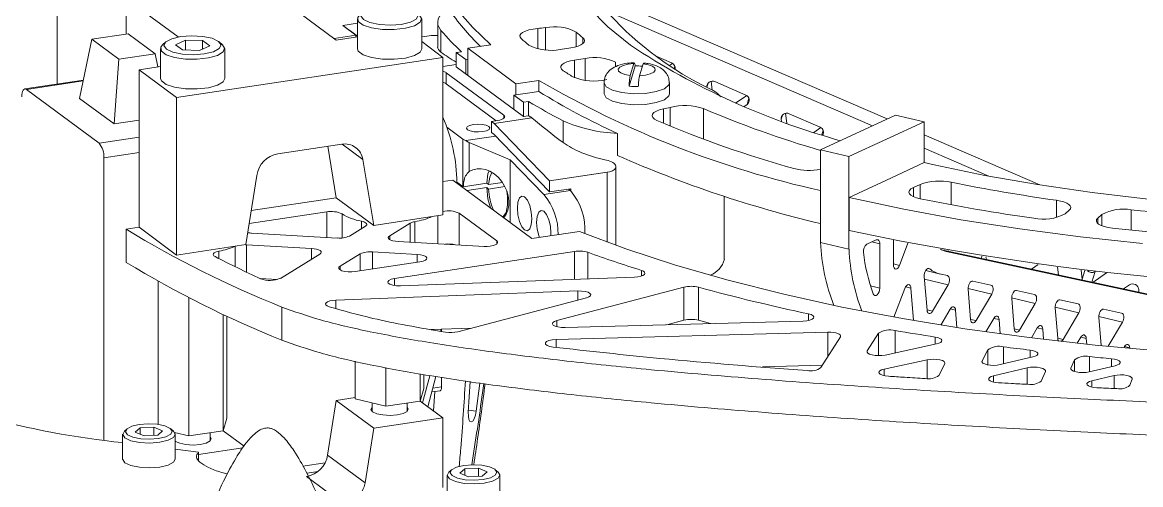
# Model space of a CAD drawing. Header units: millimetres. Extents: x 30 to 313, y 16 to 167.
# Drawn here: x 201.39 to 249.25, y 105.32 to 125.09 of the extents above; entities that cross this region are included whole.
import ezdxf

# ---------------------------------------------------------------- set-up
doc = ezdxf.new("R2010")
doc.units = ezdxf.units.MM

msp = doc.modelspace()

# ---------------------------------------------------------------- linework, layer by layer
at = {"color": 7, "linetype": 'Continuous', "lineweight": 15}
for p, q in [((214.82, 124.332), (211.306, 126.931)), ((205.836, 126.108), (208.061, 124.464)), ((205.836, 126.108), (205.836, 124.586)), ((226.07, 126.279), (238.399, 120.957)), ((202.873, 122.45), (202.873, 125.663)), ((226.315, 125.611), (237.771, 120.666)), ((215.728, 125.055), (215.101, 124.961)), ((215.667, 124.542), (215.101, 124.961)), ((215.713, 124.508), (215.101, 124.961)), ((215.728, 125.235), (215.728, 123.963)), ((218.478, 123.963), (218.478, 125.235)), ((219.163, 125.085), (219.163, 124.035)), ((205.915, 124.598), (204.365, 124.365)), ((207.066, 123.747), (205.915, 124.598)), ((214.728, 124.401), (215.667, 124.542)), ((214.82, 124.332), (215.728, 124.469)), ((215.666, 124.46), (215.667, 124.542)), ((215.713, 124.508), (215.728, 124.51)), ((215.713, 124.467), (215.713, 124.508)), ((218.798, 124.514), (218.478, 124.466)), ((218.701, 124.503), (218.478, 124.469)), ((218.798, 124.514), (218.701, 124.503)), ((204.365, 124.365), (203.836, 121.839)), ((204.365, 124.365), (205.516, 123.514)), ((207.525, 124.254), (207.385, 124.13)), ((208.367, 124.334), (207.936, 124.134)), ((207.936, 124.134), (208.239, 123.909)), ((208.367, 124.334), (209.102, 124.309)), ((208.367, 123.905), (208.367, 124.334)), ((209.406, 124.085), (208.975, 123.885)), ((209.406, 124.085), (209.102, 124.309)), ((209.102, 123.944), (209.102, 124.309)), ((209.957, 124.13), (209.817, 124.254)), ((219.386, 123.593), (218.478, 124.264)), ((221.438, 124.128), (220.459, 123.98)), ((220.459, 123.98), (222.514, 122.461)), ((220.459, 123.98), (220.459, 122.815)), ((224.86, 124.002), (224.404, 123.933)), ((205.516, 123.514), (205.316, 120.745)), ((205.516, 123.514), (207.066, 123.747)), ((207.066, 123.747), (207.178, 123.184)), ((207.296, 123.968), (207.296, 122.695)), ((207.991, 121.88), (219.386, 123.593)), ((208.975, 123.885), (208.239, 123.909)), ((210.046, 122.695), (210.046, 123.968)), ((219.386, 123.593), (219.386, 116.852)), ((220.178, 123.832), (219.956, 123.799)), ((219.956, 123.799), (219.956, 123.186)), ((220.367, 123.495), (219.956, 123.799)), ((220.459, 123.509), (220.367, 123.495)), ((220.367, 123.495), (220.367, 122.882)), ((225.477, 123.546), (225.021, 123.478)), ((228.512, 123.64), (229.175, 123.354)), ((206.388, 123.065), (207.296, 123.202)), ((207.991, 121.88), (206.388, 123.065)), ((206.388, 116.324), (206.388, 123.065)), ((219.956, 123.292), (219.386, 123.206)), ((219.956, 123.186), (222.834, 121.059)), ((227.614, 123.224), (227.353, 122.359)), ((227.406, 122.818), (227.561, 123.331)), ((227.959, 123.318), (227.804, 122.804)), ((229.215, 123.332), (229.09, 123.246)), ((204, 122.62), (201.491, 122.243)), ((221.99, 121.115), (219.524, 122.938)), ((219.524, 122.938), (219.524, 122.467)), ((222.514, 122.461), (223.493, 122.608)), ((223.493, 122.608), (223.493, 122.137)), ((230.918, 122.191), (230.868, 122.569)), ((231.029, 122.554), (232.353, 121.982)), ((201.566, 122.22), (204.669, 119.925)), ((219.524, 122.467), (221.666, 120.884)), ((223.493, 122.137), (222.423, 121.976)), ((222.514, 122.461), (222.514, 121.99)), ((226.283, 122.502), (226.283, 122.031)), ((229.083, 122.031), (229.083, 122.502)), ((230.686, 122.314), (230.686, 122.318)), ((203.836, 121.839), (205.316, 120.745)), ((207.991, 115.139), (207.991, 121.88)), ((222.834, 121.672), (222.423, 121.976)), ((222.423, 121.363), (222.423, 121.976)), ((223.055, 121.705), (222.834, 121.672)), ((222.834, 121.059), (222.834, 121.672)), ((223.055, 121.092), (223.055, 121.705)), ((232.393, 121.961), (231.908, 121.628)), ((232.407, 121.575), (232.265, 121.478)), ((234.102, 120.776), (234.046, 121.198)), ((234.206, 121.182), (235.53, 120.611)), ((235.551, 119.638), (238.763, 121.126)), ((239.98, 120.834), (238.763, 121.126)), ((205.316, 120.745), (206.388, 120.906)), ((221.466, 120.854), (221.74, 120.895)), ((221.585, 120.766), (221.466, 120.854)), ((221.466, 120.854), (221.466, 120.382)), ((223.196, 121.008), (221.585, 120.766)), ((221.585, 120.766), (223.95, 118.31)), ((222.834, 121.059), (223.055, 121.092)), ((233.875, 120.857), (233.863, 120.947)), ((236.769, 119.346), (239.98, 120.834)), ((239.98, 120.834), (239.98, 119.09)), ((220.244, 120.097), (219.559, 120.603)), ((220.363, 120.031), (221.649, 120.224)), ((221.572, 120.304), (221.466, 120.382)), ((221.572, 120.304), (223.936, 117.85)), ((226.867, 120.339), (226.867, 119.396)), ((235.57, 120.589), (235.267, 120.381)), ((239.98, 120.275), (244.933, 118.137)), ((215.059, 119.878), (212.319, 119.466)), ((214.82, 117.591), (214.458, 119.788)), ((220.244, 118.07), (220.244, 120.097)), ((220.515, 119.952), (222.272, 119.212)), ((220.515, 119.952), (220.515, 118.706)), ((239.98, 119.713), (242.755, 118.515)), ((204.875, 119.302), (204.875, 107.229)), ((216.424, 116.406), (215.958, 119.225)), ((223.705, 117.723), (222.272, 119.212)), ((222.272, 116.527), (222.272, 119.212)), ((235.551, 115.675), (235.551, 119.638)), ((236.769, 119.346), (235.551, 119.638)), ((236.769, 115.383), (236.769, 119.346)), ((226.795, 115.558), (226.795, 118.914)), ((239.98, 119.09), (238.375, 118.346)), ((210.954, 115.584), (211.419, 118.543)), ((219.816, 118.342), (219.386, 118.278)), ((219.816, 118.342), (223.198, 115.843)), ((220.244, 118.07), (219.988, 118.259)), ((221.938, 118.239), (221.343, 118.149)), ((226.519, 118.696), (223.95, 118.31)), ((226.425, 118.678), (223.954, 118.307)), ((223.954, 118.307), (223.954, 117.836)), ((226.519, 118.696), (226.425, 118.678)), ((238.375, 118.346), (236.773, 117.603)), ((220.259, 118.06), (221.261, 118.21)), ((220.421, 117.895), (221.261, 118.022)), ((221.261, 118.21), (221.343, 118.149)), ((221.261, 118.022), (221.343, 117.961)), ((222.042, 118.066), (221.343, 117.961)), ((223.705, 117.723), (224.844, 117.895)), ((223.954, 117.836), (224.866, 117.973)), ((224.844, 117.895), (224.782, 117.96)), ((224.866, 117.878), (224.866, 117.973)), ((239.817, 118.158), (239.524, 118.022)), ((214.82, 117.591), (211.184, 117.045)), ((216.424, 116.406), (214.82, 117.591)), ((231.433, 114.96), (231.433, 117.653)), ((236.773, 117.603), (236.773, 116.189)), ((211.095, 116.483), (214.412, 116.982)), ((219.386, 116.852), (216.424, 116.406)), ((220.085, 116.928), (221.689, 115.742)), ((246.194, 117.055), (246.017, 116.899)), ((247.597, 116.878), (247.42, 116.722)), ((206.388, 116.324), (205.829, 116.24)), ((207.991, 115.139), (206.388, 116.324)), ((216.067, 116.368), (215.385, 115.951)), ((217.985, 116.497), (217.112, 115.963)), ((205.829, 116.24), (205.829, 114.826)), ((211.2, 116.075), (214.862, 115.867)), ((225.231, 116.149), (223.198, 115.843)), ((210.954, 115.584), (207.991, 115.139)), ((210.939, 115.582), (210.981, 115.58)), ((210.981, 115.58), (213.766, 115.422)), ((217.467, 115.719), (221.149, 115.509)), ((236.769, 115.383), (235.551, 115.675)), ((237.536, 115.6), (237.939, 115.787)), ((238.085, 113.722), (238.085, 115.619)), ((238.668, 114.715), (238.668, 115.776)), ((239.293, 115.651), (238.932, 114.696)), ((240.729, 115.364), (253.945, 112.522)), ((240.847, 115.359), (240.853, 115.338)), ((214.121, 115.178), (212.429, 114.142)), ((215.848, 115.189), (214.989, 114.664)), ((216.371, 115.274), (218.284, 115.165)), ((225.018, 115.294), (217.317, 114.136)), ((240.935, 115.29), (255.163, 112.23)), ((242.648, 114.952), (242.633, 115.058)), ((218.406, 114.849), (215.633, 114.432)), ((240.051, 114.473), (240.684, 114.322)), ((244.861, 114.73), (244.579, 114.536)), ((245.731, 114.289), (245.687, 114.622)), ((246.754, 114.105), (246.702, 114.497)), ((207.197, 107.897), (207.197, 114.019)), ((211.566, 114.133), (212.299, 114.091)), ((217.579, 113.819), (227.594, 114.196)), ((240.108, 112.783), (239.991, 114.224)), ((240.709, 114.316), (240.981, 114.257)), ((242.069, 114.023), (242.846, 113.856)), ((246.754, 114.105), (246.762, 114.067)), ((247.794, 114.374), (247.207, 113.971)), ((214.803, 113.211), (225.165, 113.601)), ((224.266, 112.335), (229.701, 113.765)), ((229.701, 112.35), (229.701, 113.765)), ((230.329, 112.348), (230.329, 113.762)), ((239.159, 113.713), (238.695, 112.486)), ((239.534, 112.339), (239.421, 113.723)), ((241.013, 113.867), (240.341, 112.733)), ((241.973, 112.382), (241.867, 113.683)), ((242.877, 113.466), (242.206, 112.332)), ((243.934, 113.622), (244.711, 113.455)), ((248.769, 113.859), (248.52, 113.689)), ((249.168, 113.658), (249.168, 113.55)), ((208.51, 107.404), (208.51, 113.317)), ((220.032, 111.859), (225.531, 113.305)), ((243.838, 111.981), (243.732, 113.282)), ((244.742, 113.065), (244.071, 111.931)), ((245.798, 113.221), (246.575, 113.054)), ((209.983, 107.626), (209.983, 112.596)), ((210.145, 108.162), (210.145, 112.52)), ((212.494, 112.914), (212.494, 111.5)), ((241.097, 112.826), (240.695, 112.146)), ((241.39, 112.038), (241.33, 112.776)), ((245.703, 111.58), (245.597, 112.881)), ((246.607, 112.664), (245.936, 111.53)), ((247.663, 112.82), (248.44, 112.653)), ((218.873, 111.95), (220.632, 112.016)), ((234.809, 112.316), (224.616, 112.038)), ((228.965, 112.157), (229.701, 112.35)), ((230.846, 112.208), (230.329, 112.348)), ((242.962, 112.425), (242.625, 111.856)), ((243.244, 111.77), (243.195, 112.375)), ((244.827, 112.024), (244.574, 111.597)), ((247.561, 111.266), (247.462, 112.48)), ((248.472, 112.263), (247.864, 111.236)), ((219.299, 111.875), (219.299, 111.966)), ((219.334, 111.968), (219.334, 111.869)), ((235.869, 111.844), (224.231, 111.526)), ((236.4, 111.643), (235.569, 110.323)), ((238.029, 111.797), (237.55, 111.036)), ((245.096, 111.534), (245.06, 111.974)), ((246.692, 111.623), (246.542, 111.37)), ((246.945, 111.328), (246.925, 111.573)), ((238.312, 110.862), (240.517, 111.34)), ((242.711, 111.087), (242.465, 110.616)), ((248.557, 111.222), (248.528, 111.174)), ((248.791, 111.15), (248.79, 111.172)), ((215.63, 108.986), (215.63, 110.599)), ((238.278, 110.259), (240.109, 110.655)), ((243.245, 110.451), (244.64, 110.778)), ((246.424, 110.659), (246.264, 110.305)), ((216.942, 108.671), (216.942, 110.324)), ((235.632, 110.423), (233.068, 110.353)), ((240.874, 110.487), (240.615, 109.992)), ((242.961, 109.977), (244.402, 110.315)), ((245.184, 110.154), (245.001, 109.749)), ((247.046, 110.143), (248.165, 110.406)), ((218.416, 108.893), (218.416, 110.054)), ((218.577, 109.429), (218.577, 110.025)), ((218.747, 108.65), (219.089, 109.941)), ((219.334, 109.905), (219.334, 109.507)), ((220.548, 109.726), (220.475, 108.413)), ((220.812, 108.456), (220.971, 109.664)), ((247.166, 109.764), (248.112, 109.986)), ((248.896, 109.828), (248.793, 109.567)), ((218.577, 109.429), (218.416, 108.893)), ((218.914, 109.282), (219.268, 109.336)), ((214.82, 108.918), (214.454, 106.586)), ((214.82, 108.918), (215.63, 109.039)), ((216.424, 107.732), (214.82, 108.918)), ((215.63, 108.986), (216.942, 108.671)), ((216.353, 108.813), (216.353, 108.455)), ((218.416, 108.893), (216.942, 108.671)), ((217.853, 108.455), (217.853, 108.808)), ((219.386, 108.178), (218.416, 108.895)), ((216.424, 107.732), (219.386, 108.178)), ((219.386, 108.178), (219.386, 105.201)), ((220.812, 108.456), (220.479, 108.498)), ((205.869, 107.708), (205.752, 107.605)), ((206.43, 107.743), (206.221, 107.559)), ((206.43, 107.743), (207.013, 107.774)), ((206.43, 107.473), (206.43, 107.743)), ((207.013, 107.774), (207.387, 107.622)), ((207.013, 107.429), (207.013, 107.774)), ((207.856, 107.605), (207.739, 107.708)), ((210.145, 108.162), (209.983, 107.626)), ((216.424, 107.732), (216.057, 105.401)), ((205.679, 107.472), (205.679, 106.412)), ((206.595, 107.406), (206.221, 107.559)), ((206.595, 107.406), (207.178, 107.438)), ((207.178, 107.438), (207.387, 107.622)), ((207.905, 107.549), (208.51, 107.404)), ((207.921, 107.545), (207.921, 107.517)), ((207.929, 106.412), (207.929, 107.472)), ((209.983, 107.626), (208.51, 107.404)), ((209.421, 107.187), (209.421, 107.541)), ((210.876, 106.968), (209.984, 107.627)), ((208.928, 106.705), (207.929, 106.831)), ((208.928, 106.606), (210.824, 106.891)), ((208.928, 106.365), (208.928, 106.705)), ((216.057, 105.401), (214.454, 106.586)), ((213.561, 105.813), (214.046, 105.886)), ((219.76, 105.958), (219.643, 105.855)), ((220.321, 105.992), (220.112, 105.808)), ((220.486, 105.656), (220.112, 105.808)), ((220.321, 105.992), (220.904, 106.024)), ((220.321, 105.723), (220.321, 105.992)), ((220.904, 106.024), (221.278, 105.872)), ((220.904, 105.679), (220.904, 106.024)), ((221.069, 105.688), (221.278, 105.872)), ((221.747, 105.855), (221.63, 105.958)), ((219.57, 105.722), (219.57, 104.662)), ((220.486, 105.656), (221.069, 105.688)), ((221.82, 104.662), (221.82, 105.722))]:
    msp.add_line(p, q, dxfattribs=at)
at = {"color": 8, "linetype": 'Continuous', "lineweight": 15}
for p, q in [((219.304, 124.745), (219.304, 123.817)), ((223.447, 123.958), (223.447, 124.828)), ((223.776, 123.912), (223.776, 124.864)), ((225.096, 124.052), (225.096, 124.673)), ((225.378, 124.183), (225.378, 124.429)), ((225.477, 122.608), (225.477, 123.546)), ((225.021, 122.723), (225.021, 123.478)), ((226.78, 123.191), (226.78, 123.393)), ((229.282, 123.123), (229.31, 123.217)), ((203.992, 122.584), (201.566, 122.22)), ((230.686, 122.318), (230.738, 122.494)), ((232.407, 121.575), (232.488, 121.846)), ((221.99, 121.115), (221.99, 120.978)), ((228.832, 120.775), (228.832, 121.386)), ((229.115, 120.656), (229.115, 121.452)), ((230.545, 120.095), (230.545, 121.398)), ((233.863, 120.947), (233.916, 121.122)), ((224.529, 120.883), (224.529, 119.954)), ((204.669, 119.925), (206.388, 120.184)), ((235.605, 120.273), (235.666, 120.474)), ((215.958, 119.225), (215.072, 119.88)), ((206.388, 119.529), (204.875, 119.302)), ((226.425, 115.692), (226.425, 118.678)), ((241.143, 117.288), (241.143, 118.249)), ((239.524, 117.633), (239.524, 118.022)), ((239.817, 117.543), (239.817, 118.158)), ((245.655, 116.744), (245.655, 117.479)), ((214.412, 115.892), (214.412, 116.982)), ((215.069, 115.869), (215.069, 116.901)), ((219.17, 115.622), (219.17, 116.819)), ((220.085, 115.57), (220.085, 116.928)), ((247.597, 116.387), (247.597, 116.878)), ((248.844, 116.203), (248.844, 117.077)), ((215.896, 116.264), (215.896, 116.589)), ((217.985, 115.689), (217.985, 116.497)), ((218.184, 115.678), (218.184, 116.564)), ((247.42, 116.486), (247.42, 116.722)), ((217.112, 115.803), (217.112, 115.963)), ((210.492, 114.641), (210.492, 115.514)), ((210.981, 114.405), (210.981, 115.58)), ((213.766, 114.96), (213.766, 115.422)), ((221.689, 115.605), (221.689, 115.742)), ((238.085, 115.619), (237.749, 115.699)), ((209.803, 114.985), (209.803, 115.306)), ((215.848, 114.464), (215.848, 115.189)), ((216.371, 114.543), (216.371, 115.274)), ((218.284, 114.83), (218.284, 115.165)), ((225.018, 114.099), (225.018, 115.294)), ((225.591, 114.12), (225.591, 115.255)), ((241.029, 115.3), (241.036, 115.325)), ((242.434, 114.998), (242.46, 115.085)), ((214.989, 114.504), (214.989, 114.664)), ((227.881, 114.24), (227.881, 114.482)), ((238.932, 114.696), (238.668, 114.76)), ((240.225, 114.548), (240.159, 114.564)), ((246.754, 114.105), (246.866, 114.478)), ((247.165, 113.98), (247.3, 114.428)), ((217.317, 113.833), (217.317, 114.136)), ((241.013, 113.867), (240, 114.11)), ((225.165, 113.209), (225.165, 113.601)), ((238.085, 113.722), (237.692, 113.816)), ((239.421, 113.723), (239.191, 113.779)), ((242.877, 113.466), (241.866, 113.709)), ((214.803, 112.849), (214.803, 113.211)), ((244.742, 113.065), (243.731, 113.307)), ((235.037, 112.342), (235.037, 112.623)), ((240.341, 112.733), (240.108, 112.789)), ((241.33, 112.776), (241.1, 112.831)), ((246.607, 112.664), (245.596, 112.906)), ((248.472, 112.263), (247.461, 112.505)), ((224.266, 112.073), (224.266, 112.335)), ((242.206, 112.332), (241.973, 112.388)), ((243.195, 112.375), (242.965, 112.43)), ((245.06, 111.974), (244.83, 112.029)), ((219.005, 111.927), (219.005, 111.955)), ((224.231, 111.189), (224.231, 111.526)), ((235.869, 110.801), (235.869, 111.844)), ((238.029, 110.836), (238.029, 111.797)), ((238.748, 110.957), (238.748, 111.911)), ((240.457, 111.327), (240.457, 111.631)), ((244.071, 111.931), (243.837, 111.987)), ((245.936, 111.53), (245.702, 111.586)), ((246.925, 111.573), (246.695, 111.628)), ((242.711, 110.442), (242.711, 111.087)), ((243.385, 110.484), (243.385, 111.213)), ((244.521, 110.751), (244.521, 111.072)), ((248.79, 111.172), (248.56, 111.227)), ((237.55, 110.968), (237.55, 111.036)), ((240.109, 109.854), (240.109, 110.655)), ((242.465, 110.559), (242.465, 110.616)), ((246.424, 110.156), (246.424, 110.659)), ((247.061, 110.147), (247.061, 110.794)), ((248.009, 110.37), (248.009, 110.703)), ((238.278, 109.979), (238.278, 110.259)), ((244.402, 109.61), (244.402, 110.315)), ((246.264, 110.255), (246.264, 110.305)), ((218.52, 108.818), (218.827, 109.979)), ((242.961, 109.704), (242.961, 109.977)), ((247.166, 109.491), (247.166, 109.764)), ((248.112, 109.429), (248.112, 109.986)), ((218.959, 109.451), (219.334, 109.507)), ((218.979, 108.479), (219.036, 109.301)), ((213.394, 106.11), (214.344, 106.253)), ((214.391, 105.045), (213.554, 105.663))]:
    msp.add_line(p, q, dxfattribs=at)
at = {"color": 7, "linetype": 'Continuous', "lineweight": 15, "flags": 128}
for points in [[(218.827, 130.261), (218.7, 129.481), (218.703, 128.701), (218.838, 127.921), (219.102, 127.146), (219.496, 126.376), (220.017, 125.615), (220.665, 124.865), (221.438, 124.128)], [(218.22, 125.545), (217.942, 125.674), (217.537, 125.759), (217.065, 125.785), (216.6, 125.749), (216.211, 125.656), (215.958, 125.521), (215.879, 125.364), (215.987, 125.209), (216.264, 125.079), (216.67, 124.995), (217.141, 124.969), (217.607, 125.005), (217.996, 125.097), (218.249, 125.232), (218.328, 125.389), (218.22, 125.545)], [(219.63, 125.689), (219.469, 125.58), (219.341, 125.466), (219.247, 125.348), (219.188, 125.228), (219.163, 125.106), (219.175, 124.985), (219.222, 124.864), (219.304, 124.745)], [(225.647, 125.704), (226.446, 124.897), (227.412, 124.111)], [(215.817, 125.397), (215.74, 125.295), (215.767, 125.127), (215.975, 124.973), (216.335, 124.855), (216.799, 124.788), (217.304, 124.782), (217.782, 124.837), (218.168, 124.945), (218.41, 125.093), (218.476, 125.26), (218.389, 125.397)], [(209.788, 124.277), (209.51, 124.407), (209.105, 124.491), (208.633, 124.518), (208.167, 124.482), (207.778, 124.389), (207.525, 124.254), (207.447, 124.097), (207.554, 123.942), (207.832, 123.812), (208.237, 123.727), (208.709, 123.701), (209.175, 123.737), (209.564, 123.83), (209.817, 123.965), (209.895, 124.122), (209.788, 124.277)], [(222.747, 124.387), (222.695, 124.455), (222.686, 124.526), (222.722, 124.595), (222.8, 124.66), (222.918, 124.718), (223.069, 124.767), (223.248, 124.804), (223.447, 124.828)], [(207.385, 124.13), (207.308, 124.028), (207.335, 123.86), (207.543, 123.706), (207.903, 123.588), (208.367, 123.521), (208.872, 123.515), (209.349, 123.569), (209.736, 123.678), (209.978, 123.826), (210.044, 123.993), (209.957, 124.13)], [(225.378, 124.429), (225.431, 124.368), (225.449, 124.305), (225.43, 124.242), (225.376, 124.181), (225.288, 124.125), (225.17, 124.075), (225.026, 124.034), (224.86, 124.002)], [(215.728, 123.963), (215.767, 123.854), (215.975, 123.701), (216.335, 123.582), (216.799, 123.516), (217.304, 123.509), (217.782, 123.564), (218.168, 123.673), (218.41, 123.82), (218.478, 123.963)], [(224.539, 123.023), (224.467, 123.086), (224.434, 123.152), (224.441, 123.22), (224.489, 123.285), (224.575, 123.346), (224.695, 123.399), (224.846, 123.444), (225.021, 123.478)], [(227.561, 123.331), (227.312, 123.304), (227.102, 123.251), (226.955, 123.179), (226.887, 123.094), (226.904, 123.007), (227.004, 122.926), (227.178, 122.861), (227.406, 122.818)], [(227.804, 122.804), (228.054, 122.832), (228.263, 122.884), (228.41, 122.957), (228.479, 123.041), (228.462, 123.128), (228.361, 123.209), (228.187, 123.275), (227.959, 123.318)], [(207.296, 122.695), (207.335, 122.587), (207.543, 122.433), (207.903, 122.315), (208.367, 122.248), (208.872, 122.242), (209.349, 122.296), (209.736, 122.405), (209.978, 122.553), (210.046, 122.695)], [(201.566, 122.22), (201.526, 122.24), (201.487, 122.242), (201.451, 122.225), (201.42, 122.189), (201.395, 122.136), (201.376, 122.069), (201.364, 121.989), (201.36, 121.9)], [(226.283, 122.031), (226.373, 121.865), (226.641, 121.719), (227.049, 121.615), (227.543, 121.566)], [(227.543, 121.566), (228.056, 121.581), (228.518, 121.656), (228.867, 121.782), (229.057, 121.941), (229.083, 122.031)], [(221.99, 121.115), (222.022, 121.084), (222.034, 121.052), (222.028, 121.019), (222.002, 120.988), (221.958, 120.958), (221.899, 120.933), (221.825, 120.911), (221.74, 120.895)], [(228.549, 120.897), (228.44, 120.956), (228.37, 121.023), (228.343, 121.092), (228.361, 121.162), (228.422, 121.23), (228.525, 121.291), (228.663, 121.344), (228.832, 121.386)], [(221.101, 120.416), (220.911, 120.401), (220.719, 120.412), (220.553, 120.446), (220.44, 120.499), (220.396, 120.563), (220.428, 120.627), (220.532, 120.682), (220.69, 120.72), (220.88, 120.734), (221.073, 120.724), (221.238, 120.689), (221.352, 120.636), (221.396, 120.573), (221.363, 120.509), (221.26, 120.454), (221.101, 120.416)], [(221.261, 118.21), (221.317, 118.608), (221.364, 118.736)], [(239.98, 119.093), (240.419, 118.994), (242.586, 118.547), (244.841, 118.152), (247.173, 117.81), (249.571, 117.524)], [(221.343, 118.149), (221.393, 118.475), (221.488, 118.67)], [(221.422, 117.155), (221.317, 117.54), (221.261, 118.022)], [(222.124, 117.883), (222.155, 117.645), (222.155, 117.265), (222.09, 116.964), (221.97, 116.792), (221.938, 116.774)], [(239.821, 117.542), (239.656, 117.583), (239.52, 117.635), (239.419, 117.695), (239.357, 117.76), (239.336, 117.829), (239.358, 117.897), (239.422, 117.963), (239.524, 118.022)], [(222.883, 116.21), (223.001, 116.176), (223.101, 116.256), (223.168, 116.436), (223.191, 116.689), (223.168, 116.977), (223.101, 117.256), (223.001, 117.483), (222.883, 117.624), (222.765, 117.657), (222.665, 117.578), (222.598, 117.398), (222.574, 117.145), (222.598, 116.857), (222.665, 116.578), (222.765, 116.351), (222.883, 116.21)], [(236.773, 117.603), (239.117, 117.1), (241.556, 116.649), (244.079, 116.253), (246.676, 115.914), (249.334, 115.634)], [(245.655, 117.479), (245.822, 117.448), (245.968, 117.408), (246.089, 117.359), (246.18, 117.303), (246.237, 117.242), (246.259, 117.179), (246.244, 117.116), (246.194, 117.055)], [(224.009, 115.965), (224.013, 116.081), (223.99, 116.369), (223.923, 116.648), (223.823, 116.875), (223.705, 117.016), (223.587, 117.05), (223.487, 116.97), (223.42, 116.79), (223.397, 116.537), (223.42, 116.249), (223.487, 115.97), (223.516, 115.891)], [(216.067, 116.368), (216.103, 116.397), (216.124, 116.428), (216.126, 116.459), (216.112, 116.49), (216.08, 116.519), (216.032, 116.546), (215.97, 116.57), (215.896, 116.589)], [(248.043, 116.287), (247.859, 116.315), (247.695, 116.354), (247.558, 116.403), (247.453, 116.46), (247.385, 116.523), (247.356, 116.59), (247.368, 116.657), (247.42, 116.722)], [(217.467, 115.719), (217.353, 115.73), (217.25, 115.75), (217.165, 115.777), (217.101, 115.81), (217.062, 115.847), (217.051, 115.887), (217.068, 115.926), (217.112, 115.963)], [(225.231, 116.149), (227.218, 115.408), (229.343, 114.711), (231.599, 114.062), (233.976, 113.462), (236.464, 112.915), (239.052, 112.422), (241.73, 111.986), (244.487, 111.608), (247.311, 111.29), (250.191, 111.034), (253.114, 110.84), (256.069, 110.709)], [(213.766, 115.422), (213.88, 115.411), (213.982, 115.391), (214.068, 115.363), (214.132, 115.33), (214.17, 115.293), (214.182, 115.254), (214.165, 115.214), (214.121, 115.178)], [(221.689, 115.742), (221.727, 115.699), (221.73, 115.654), (221.696, 115.61), (221.629, 115.571), (221.533, 115.54), (221.415, 115.518), (221.284, 115.508), (221.149, 115.509)], [(237.939, 115.787), (237.967, 115.795), (237.994, 115.795), (238.02, 115.784), (238.042, 115.765), (238.06, 115.738), (238.073, 115.704), (238.082, 115.663), (238.085, 115.619)], [(240.688, 115.387), (240.732, 115.363), (240.935, 115.29)], [(209.635, 115.072), (209.589, 115.102), (209.562, 115.134), (209.555, 115.168), (209.569, 115.201), (209.602, 115.233), (209.654, 115.261), (209.722, 115.286), (209.803, 115.306)], [(218.284, 115.165), (218.435, 115.148), (218.561, 115.116), (218.651, 115.072), (218.696, 115.022), (218.691, 114.969), (218.637, 114.919), (218.538, 114.878), (218.406, 114.849)], [(215.633, 114.432), (215.484, 114.418), (215.329, 114.42), (215.183, 114.438), (215.061, 114.47), (214.975, 114.513), (214.932, 114.563), (214.937, 114.615), (214.989, 114.664)], [(227.881, 114.482), (227.969, 114.446), (228.023, 114.402), (228.037, 114.355), (228.012, 114.309), (227.949, 114.266), (227.852, 114.232), (227.731, 114.208), (227.594, 114.196)], [(238.668, 114.715), (238.676, 114.645), (238.696, 114.589), (238.728, 114.552), (238.769, 114.537), (238.814, 114.546), (238.859, 114.578), (238.899, 114.63), (238.932, 114.696)], [(240.225, 114.548), (240.188, 114.565), (240.146, 114.56), (240.104, 114.535), (240.064, 114.492), (240.03, 114.433), (240.005, 114.365), (239.992, 114.293), (239.991, 114.224)], [(217.579, 113.819), (217.403, 113.823), (217.242, 113.847), (217.116, 113.887), (217.041, 113.94), (217.025, 113.999), (217.07, 114.055), (217.172, 114.103), (217.317, 114.136)], [(240.981, 114.257), (241.014, 114.242), (241.041, 114.21), (241.059, 114.166), (241.069, 114.111), (241.069, 114.049), (241.059, 113.985), (241.04, 113.923), (241.013, 113.867)], [(242.069, 114.023), (242.032, 114.023), (241.994, 114.005), (241.957, 113.973), (241.924, 113.927), (241.897, 113.871), (241.878, 113.809), (241.867, 113.745), (241.867, 113.683)], [(225.531, 113.305), (225.639, 113.344), (225.705, 113.393), (225.72, 113.447), (225.683, 113.499), (225.599, 113.545), (225.476, 113.579), (225.326, 113.599), (225.165, 113.601)], [(237.81, 113.484), (237.839, 113.436), (237.879, 113.412), (237.926, 113.414), (237.974, 113.442), (238.018, 113.494), (238.054, 113.563), (238.077, 113.642), (238.085, 113.722)], [(239.159, 113.713), (239.189, 113.776), (239.228, 113.827), (239.27, 113.859), (239.313, 113.872), (239.353, 113.863), (239.386, 113.833), (239.409, 113.785), (239.421, 113.723)], [(242.846, 113.856), (242.879, 113.841), (242.905, 113.809), (242.924, 113.765), (242.934, 113.71), (242.934, 113.648), (242.924, 113.584), (242.904, 113.522), (242.877, 113.466)], [(243.934, 113.622), (243.897, 113.622), (243.859, 113.604), (243.822, 113.572), (243.789, 113.526), (243.762, 113.47), (243.742, 113.408), (243.732, 113.344), (243.732, 113.282)], [(244.742, 113.065), (244.769, 113.121), (244.789, 113.183), (244.799, 113.247), (244.799, 113.309), (244.789, 113.364), (244.77, 113.408), (244.743, 113.44), (244.711, 113.455)], [(214.516, 112.924), (214.428, 112.961), (214.374, 113.005), (214.359, 113.052), (214.385, 113.098), (214.448, 113.141), (214.544, 113.175), (214.666, 113.199), (214.803, 113.211)], [(245.798, 113.221), (245.762, 113.221), (245.724, 113.203), (245.687, 113.171), (245.654, 113.125), (245.626, 113.069), (245.607, 113.007), (245.597, 112.943), (245.597, 112.881)], [(246.607, 112.664), (246.634, 112.72), (246.653, 112.782), (246.663, 112.846), (246.664, 112.907), (246.654, 112.963), (246.635, 113.007), (246.608, 113.039), (246.575, 113.054)], [(235.037, 112.623), (235.153, 112.589), (235.232, 112.544), (235.267, 112.494), (235.253, 112.442), (235.193, 112.395), (235.092, 112.355), (234.96, 112.328), (234.809, 112.316)], [(240.108, 112.783), (240.118, 112.728), (240.137, 112.684), (240.164, 112.652), (240.196, 112.636), (240.233, 112.637), (240.271, 112.655), (240.308, 112.687), (240.341, 112.733)], [(241.097, 112.826), (241.13, 112.872), (241.167, 112.905), (241.205, 112.922), (241.242, 112.923), (241.275, 112.907), (241.302, 112.876), (241.321, 112.831), (241.33, 112.776)], [(242.962, 112.425), (242.995, 112.471), (243.032, 112.504), (243.07, 112.521), (243.107, 112.522), (243.14, 112.506), (243.167, 112.475), (243.185, 112.43), (243.195, 112.375)], [(247.663, 112.82), (247.626, 112.82), (247.588, 112.802), (247.552, 112.769), (247.518, 112.724), (247.491, 112.668), (247.472, 112.606), (247.462, 112.542), (247.462, 112.48)], [(248.44, 112.653), (248.473, 112.637), (248.5, 112.606), (248.519, 112.561), (248.529, 112.506), (248.528, 112.445), (248.518, 112.381), (248.499, 112.319), (248.472, 112.263)], [(224.266, 112.335), (224.158, 112.296), (224.093, 112.248), (224.076, 112.195), (224.11, 112.143), (224.191, 112.098), (224.311, 112.063), (224.457, 112.042), (224.616, 112.038)], [(242.206, 112.332), (242.173, 112.286), (242.136, 112.254), (242.098, 112.236), (242.061, 112.235), (242.028, 112.251), (242.002, 112.282), (241.983, 112.327), (241.973, 112.382)], [(244.827, 112.024), (244.86, 112.07), (244.897, 112.103), (244.935, 112.12), (244.972, 112.121), (245.005, 112.105), (245.031, 112.074), (245.05, 112.029), (245.06, 111.974)], [(224.104, 111.203), (223.957, 111.231), (223.845, 111.273), (223.783, 111.325), (223.776, 111.382), (223.826, 111.435), (223.927, 111.481), (224.068, 111.512), (224.231, 111.526)], [(235.869, 111.844), (235.985, 111.842), (236.097, 111.832), (236.199, 111.814), (236.285, 111.788), (236.351, 111.756), (236.394, 111.72), (236.41, 111.682), (236.4, 111.643)], [(240.457, 111.631), (240.569, 111.607), (240.657, 111.574), (240.717, 111.535), (240.744, 111.491), (240.735, 111.447), (240.693, 111.405), (240.618, 111.369), (240.517, 111.34)], [(243.838, 111.981), (243.848, 111.926), (243.866, 111.881), (243.893, 111.85), (243.926, 111.834), (243.963, 111.835), (244.001, 111.853), (244.038, 111.885), (244.071, 111.931)], [(246.692, 111.623), (246.725, 111.669), (246.762, 111.702), (246.8, 111.719), (246.837, 111.72), (246.869, 111.704), (246.896, 111.673), (246.915, 111.628), (246.925, 111.573)], [(244.521, 111.072), (244.642, 111.051), (244.741, 111.02), (244.811, 110.981), (244.847, 110.937), (244.847, 110.892), (244.81, 110.848), (244.739, 110.809), (244.64, 110.778)], [(248.557, 111.222), (248.59, 111.268), (248.627, 111.301), (248.665, 111.318), (248.701, 111.319), (248.734, 111.303), (248.761, 111.272), (248.78, 111.227), (248.79, 111.172)], [(238.312, 110.862), (238.179, 110.842), (238.034, 110.835), (237.889, 110.843), (237.757, 110.865), (237.65, 110.898), (237.576, 110.94), (237.542, 110.988), (237.55, 111.036)], [(240.109, 110.655), (240.241, 110.675), (240.384, 110.682), (240.527, 110.675), (240.657, 110.655), (240.765, 110.622), (240.841, 110.581), (240.878, 110.535), (240.874, 110.487)], [(243.245, 110.451), (243.114, 110.429), (242.969, 110.421), (242.824, 110.427), (242.69, 110.447), (242.578, 110.479), (242.5, 110.52), (242.461, 110.567), (242.465, 110.616)], [(248.009, 110.703), (248.139, 110.684), (248.247, 110.654), (248.326, 110.615), (248.369, 110.571), (248.374, 110.524), (248.339, 110.478), (248.267, 110.438), (248.165, 110.406)], [(238.456, 109.955), (238.316, 109.972), (238.197, 110.001), (238.109, 110.041), (238.06, 110.087), (238.053, 110.136), (238.09, 110.184), (238.167, 110.226), (238.278, 110.259)], [(245.184, 110.154), (245.185, 110.202), (245.143, 110.249), (245.064, 110.289), (244.952, 110.32), (244.819, 110.34), (244.675, 110.345), (244.532, 110.337), (244.402, 110.315)], [(247.046, 110.143), (246.916, 110.122), (246.773, 110.113), (246.629, 110.119), (246.495, 110.138), (246.384, 110.169), (246.304, 110.21), (246.263, 110.256), (246.264, 110.305)], [(243.168, 109.676), (243.027, 109.691), (242.906, 109.719), (242.815, 109.757), (242.761, 109.803), (242.75, 109.852), (242.781, 109.9), (242.854, 109.943), (242.961, 109.977)], [(247.384, 109.463), (247.242, 109.477), (247.118, 109.504), (247.024, 109.543), (246.968, 109.589), (246.955, 109.638), (246.986, 109.687), (247.059, 109.73), (247.166, 109.764)], [(248.112, 109.986), (248.241, 110.008), (248.383, 110.016), (248.526, 110.011), (248.659, 109.992), (248.77, 109.962), (248.851, 109.922), (248.894, 109.876), (248.896, 109.828)], [(219.334, 109.507), (219.332, 109.462), (219.326, 109.423), (219.316, 109.389), (219.304, 109.363), (219.288, 109.345), (219.27, 109.336), (219.268, 109.336)], [(216.353, 108.64), (216.304, 108.539), (216.374, 108.438)], [(216.374, 108.438), (216.555, 108.353), (216.82, 108.298), (217.128, 108.281), (217.432, 108.305), (217.686, 108.365), (217.852, 108.453), (217.903, 108.556), (217.853, 108.64)], [(220.475, 108.413), (220.477, 108.245), (220.501, 108.11), (220.544, 108.024), (220.601, 108), (220.665, 108.04), (220.726, 108.139), (220.778, 108.284), (220.812, 108.456)], [(205.869, 107.708), (205.805, 107.58), (205.893, 107.453), (206.119, 107.347), (206.451, 107.278), (206.835, 107.257), (207.216, 107.286), (207.533, 107.362), (207.739, 107.472), (207.804, 107.601), (207.716, 107.727), (207.489, 107.833), (207.158, 107.902), (206.773, 107.923), (206.393, 107.894), (206.075, 107.818), (205.869, 107.708)], [(205.752, 107.605), (205.68, 107.461), (205.779, 107.318), (206.034, 107.199), (206.406, 107.122), (206.839, 107.098), (207.267, 107.131), (207.624, 107.216), (207.856, 107.34), (207.929, 107.484), (207.856, 107.605)], [(209.421, 107.373), (209.471, 107.288), (209.419, 107.186), (209.254, 107.098), (209, 107.037), (208.696, 107.014), (208.388, 107.031), (208.123, 107.086), (207.942, 107.171), (207.929, 107.18)], [(205.679, 106.412), (205.68, 106.4), (205.779, 106.257), (206.034, 106.138), (206.406, 106.061), (206.839, 106.037), (207.267, 106.07), (207.624, 106.155), (207.856, 106.279), (207.929, 106.412)], [(219.643, 105.855), (219.571, 105.711), (219.67, 105.568), (219.925, 105.449), (220.297, 105.372), (220.73, 105.348), (221.158, 105.381), (221.515, 105.466), (221.747, 105.59), (221.819, 105.734), (221.747, 105.855)], [(219.76, 105.958), (219.695, 105.83), (219.784, 105.703), (220.01, 105.597), (220.341, 105.528), (220.726, 105.507), (221.106, 105.536), (221.424, 105.612), (221.63, 105.722), (221.694, 105.851), (221.606, 105.977), (221.38, 106.083), (221.049, 106.152), (220.664, 106.173), (220.284, 106.144), (219.966, 106.068), (219.76, 105.958)]]:
    msp.add_lwpolyline(points, dxfattribs=at)
at = {"color": 8, "linetype": 'Continuous', "lineweight": 15, "flags": 128}
for points in [[(226.283, 122.501), (226.373, 122.337), (226.641, 122.19), (227.049, 122.086), (227.543, 122.038)], [(227.543, 122.038), (228.056, 122.052), (228.518, 122.128), (228.867, 122.253), (229.057, 122.413), (229.083, 122.503)]]:
    msp.add_lwpolyline(points, dxfattribs=at)
at = {"color": 7, "linetype": 'Continuous', "lineweight": 15}
for centre, radius, start, end in [((227.53, 130.934), 9.483, 213.5815, 226.4505), ((236.955, 135.027), 14.179, 222.6234, 244.432), ((227.643, 131.849), 10.954, 220.4265, 227.0387), ((222.972, 130.696), 5.887, 274.6199, 277.8434), ((224.168, 122.916), 1.987, 62.1575, 101.3766), ((233.262, 133.846), 12.281, 228.3219, 230.0615), ((231.459, 134.158), 13.09, 228.2776, 230.1094), ((223.991, 125.934), 2.042, 243, 281.6615), ((244.872, 150.626), 31.748, 236.634, 254.519), ((225.885, 121.402), 2.183, 65.7973, 100.7815), ((235.517, 139.673), 19.943, 236.6017, 237.9852), ((227.683, 119.315), 3.91, 86.3991, 91.0135), ((229.086, 123.13), 0.241, 351.9758, 68.2471), ((219.275, 122.556), 0.456, 56.9545, 75.8849), ((244.607, 158.853), 41.946, 239.7776, 257.537), ((225.845, 124.867), 2.288, 246.824, 283.9822), ((230.923, 122.34), 0.238, 63.7008, 185.1979), ((219.275, 122.085), 0.456, 56.9545, 75.8849), ((237.985, 145.267), 27.295, 237.9327, 245.9631), ((227.682, 126.228), 3.883, 265.1456, 271.0244), ((230.222, 120.928), 1.445, 42.2674, 64.8429), ((236.514, 144.097), 26.125, 238.9901, 242.6936), ((232.272, 121.764), 0.232, 305.5714, 69.5657), ((228.062, 125.304), 3.993, 281.1146, 285.291), ((229.741, 119.053), 2.48, 71.0687, 104.6056), ((247.662, 161.468), 43.572, 246.8687, 253.8616), ((234.101, 120.968), 0.238, 63.7008, 185.1979), ((212.635, 118.11), 7.355, 0.951, 23.3748), ((235.212, 141.261), 23.549, 238.9185, 239.3188), ((227.126, 126.751), 6.417, 246.135, 267.6869), ((247.032, 164.174), 47.059, 246.8742, 254.4428), ((235.444, 120.39), 0.236, 326.9016, 68.7055), ((204, 119.359), 0.876, 356.2585, 40.2396), ((215.192, 119.116), 0.773, 8.1088, 99.9458), ((220.597, 120.592), 0.608, 234.4722, 247.3424), ((212.519, 118.372), 1.113, 100.3737, 171.121), ((247.234, 165.689), 50.575, 246.2524, 256.6486), ((235.064, 121.413), 2.655, 255.7547, 280.5646), ((223.469, 117.698), 0.779, 51.4974, 51.8558), ((240.642, 115.858), 2.443, 78.153, 109.7186), ((257.5, 200.445), 83.807, 258.74564, 261.87475), ((220.498, 118.414), 0.428, 233.554, 235.9549), ((223.549, 118.017), 2.207, 181.4766, 206.0474), ((223.585, 117.381), 0.585, 50.8679, 53.161), ((222.865, 116.208), 2.601, 356.6823, 40.4224), ((221.763, 116.062), 2.556, 358.858, 40.5365), ((257.286, 205.106), 89.289, 258.72046, 261.88845), ((214.617, 115.93), 1.071, 64.9868, 101.0239), ((216.29, 118.883), 2.328, 238.3716, 260.2436), ((219.625, 115.965), 1.067, 64.461, 102.9361), ((245.088, 118.672), 2.002, 258.448, 297.6607), ((248.509, 115.172), 1.934, 80.0092, 118.105), ((260.293, 222.383), 105.926, 263.79535, 267.24421), ((218.273, 115.967), 0.603, 98.4705, 118.481), ((217.685, 119.631), 3.108, 279.2402, 293.574), ((228.982, 154.293), 44.543, 238.6825, 248.2755), ((211.267, 117.327), 1.254, 259.3055, 266.9623), ((214.967, 116.879), 1.017, 264.0849, 294.2796), ((260.783, 229.186), 115.52, 258.00393, 276.01802), ((260.267, 228.516), 112.892, 263.78393, 267.25563), ((209.261, 118.353), 3.095, 280.1042, 293.4551), ((219.63, 114.282), 1.33, 77.0598, 96.4308), ((243.777, 116.01), 8.233, 182.3313, 201.5462), ((245.313, 115.782), 8.553, 182.6733, 200.8007), ((237.746, 115.31), 0.358, 125.9446, 188.5239), ((230.416, 155.359), 45.331, 242.7144, 245.4559), ((216.266, 114.262), 1.017, 84.0849, 114.2796), ((225.22, 114.03), 1.28, 73.1471, 99.0827), ((245.414, 170.224), 58.434, 250.17041, 252.54034), ((230.497, 115.181), 0.962, 289.8013, 346.6899), ((244.494, 115.994), 7.14, 185.9243, 200.5834), ((228.982, 152.879), 44.543, 238.6825, 248.2755), ((240.964, 115.466), 1.178, 231.1789, 257.5138), ((247.157, 114.648), 0.26, 224.4409, 303.4764), ((211.984, 115.183), 1.131, 249.3693, 293.1338), ((230.01, 112.474), 1.328, 76.1272, 103.472), ((252.099, 193.418), 82.577, 254.71408, 258.07546), ((248.912, 113.647), 0.256, 2.3912, 124.138), ((230.01, 111.059), 1.328, 76.1272, 103.472), ((219.72, 113.182), 1.359, 260.8197, 283.2777), ((238.517, 111.044), 0.897, 75.0541, 122.9368), ((257.031, 218.001), 107.653, 260.22179, 261.14338), ((245.897, 111.583), 0.195, 180.8882, 220.0235), ((245.744, 111.631), 0.217, 301.2851, 332.2106), ((243.188, 110.409), 0.828, 76.2084, 125.0862), ((258.859, 230.656), 120.441, 262.61834, 263.16296), ((246.888, 110.04), 0.773, 77.0591, 126.8477), ((259.799, 239.169), 129.006, 264.33342, 264.75662), ((209.238, 142.301), 35.364, 244.5313, 264.2238), ((235.118, 110.969), 0.788, 259.3865, 304.9395), ((240.17, 110.586), 0.742, 259.3136, 306.8408), ((244.561, 110.306), 0.709, 259.2348, 308.2515), ((248.359, 110.095), 0.683, 259.1154, 309.4589), ((213.354, 106.758), 1.113, 280.3737, 351.121), ((214.949, 105.581), 1.122, 325.5514, 350.7709)]:
    msp.add_arc(centre, radius, start, end, dxfattribs=at)
for centre, major_axis, ratio, start_param, end_param in [((218.936, 124.398), (0.572, 0.03), 0.220636, 1.151228, 1.802154), ((222.913, 124.225), (3.75, 0.199), 0.220636, 3.129867, 3.405141), ((260.685, 128.494), (42.997, 2.285), 0.220636, 3.405141, 3.456328), ((260.685, 128.494), (42.983, -2.709), 0.444024, 3.681422, 3.741545), ((221.156, 120.262), (1, -0.063), 0.444024, 3.825398, 4.045566), ((227.683, 120.699), (3.749, -0.236), 0.444024, 3.741545, 4.386788), ((226.167, 118.946), (0.628, -0.04), 0.444024, 5.336218, 7.52838), ((221.193, 117.668), (-0.638, 1.063), 0.754753, 3.360563, 6.332992)]:
    msp.add_ellipse(centre, major_axis=major_axis, ratio=ratio, start_param=start_param, end_param=end_param, dxfattribs=at)
for points, knots in [([(227.58, 123.36), (227.478, 123.356), (227.222, 123.346), (226.887, 123.259), (226.598, 123.116), (226.397, 122.91), (226.288, 122.693), (226.294, 122.551), (226.295, 122.5)], [0, 0, 0, 0, 0.1599799, 0.4048989, 0.6041215, 0.7620811, 0.9142407, 1, 1, 1, 1]), ([(227.561, 123.331), (227.566, 123.348), (227.573, 123.369), (227.578, 123.362), (227.58, 123.361)], [0, 0, 0, 0, 0.774223, 1, 1, 1, 1]), ([(227.595, 123.348), (227.601, 123.325), (227.608, 123.294), (227.613, 123.238), (227.614, 123.224)], [0, 0, 0, 0, 0.760223, 1, 1, 1, 1]), ([(227.978, 123.347), (227.977, 123.349), (227.971, 123.356), (227.964, 123.334), (227.959, 123.318)], [0, 0, 0, 0, 0.246069, 1, 1, 1, 1]), ([(229.075, 122.503), (229.069, 122.586), (229.058, 122.749), (228.928, 122.957), (228.75, 123.122), (228.501, 123.247), (228.242, 123.327), (228.041, 123.341), (227.978, 123.345)], [0, 0, 0, 0, 0.1540213, 0.3058919, 0.4568957, 0.6419861, 0.8870121, 1, 1, 1, 1]), ([(227.353, 122.359), (227.355, 122.38), (227.359, 122.468), (227.371, 122.614), (227.389, 122.749), (227.401, 122.798), (227.406, 122.818)], [0, 0, 0, 0, 0.102311, 0.426695, 0.763526, 1, 1, 1, 1]), ([(227.804, 122.804), (227.799, 122.784), (227.787, 122.736), (227.769, 122.601), (227.757, 122.455), (227.753, 122.367), (227.751, 122.346)], [0, 0, 0, 0, 0.236474, 0.573305, 0.897689, 1, 1, 1, 1]), ([(220.515, 118.706), (220.456, 118.65), (220.339, 118.538), (220.277, 118.305), (220.264, 118.132), (220.259, 118.06)], [0, 0, 0, 0, 0.36981, 0.737725, 1, 1, 1, 1]), ([(255.445, 108.636), (254.094, 108.684), (251.269, 108.784), (246.901, 108.975), (242.301, 109.21), (237.595, 109.493), (232.907, 109.827), (228.667, 110.189), (224.942, 110.567), (221.77, 110.95), (218.878, 111.368), (216.339, 111.829), (214.161, 112.322), (213.028, 112.724), (212.494, 112.914)], [0, 0, 0, 0, 0.089484, 0.18707, 0.290094, 0.395921, 0.501963, 0.605703, 0.684032, 0.75837, 0.827741, 0.891359, 0.948752, 1, 1, 1, 1]), ([(219.503, 111.84), (218.949, 111.934), (217.884, 112.115), (216.177, 112.46), (215.126, 112.754), (214.516, 112.924)], [0, 0, 0, 0, 0.312304, 0.600341, 1, 1, 1, 1]), ([(255.346, 107.225), (254.028, 107.272), (251.236, 107.371), (246.901, 107.561), (242.301, 107.796), (237.595, 108.079), (232.907, 108.413), (228.667, 108.774), (224.942, 109.153), (221.77, 109.535), (218.878, 109.954), (216.339, 110.415), (214.161, 110.908), (213.028, 111.31), (212.494, 111.5)], [0, 0, 0, 0, 0.087472, 0.185275, 0.288526, 0.394587, 0.500863, 0.604832, 0.683334, 0.757836, 0.827361, 0.891119, 0.948638, 1, 1, 1, 1]), ([(234.973, 110.194), (232.863, 110.356), (229.193, 110.638), (225.622, 111.034), (224.104, 111.203)], [0, 0, 0, 0, 0.5750423, 1, 1, 1, 1]), ([(220.708, 106.167), (220.82, 106.915), (220.991, 108.067), (221.141, 109.225), (221.193, 109.632)], [0, 0, 0, 0, 0.648736, 1, 1, 1, 1]), ([(240.032, 109.857), (239.738, 109.875), (239.212, 109.907), (238.687, 109.941), (238.456, 109.955)], [0, 0, 0, 0, 0.559713, 1, 1, 1, 1]), ([(244.429, 109.609), (244.194, 109.621), (243.773, 109.643), (243.353, 109.666), (243.168, 109.676)], [0, 0, 0, 0, 0.558922, 1, 1, 1, 1]), ([(248.23, 109.424), (248.072, 109.431), (247.79, 109.444), (247.509, 109.457), (247.384, 109.463)], [0, 0, 0, 0, 0.5586677, 1, 1, 1, 1]), ([(211.868, 107.747), (211.802, 107.739), (211.696, 107.727), (211.508, 107.636), (211.256, 107.446), (210.904, 107.044), (210.46, 106.372), (209.93, 105.35), (209.543, 104.507), (209.355, 103.988), (209.343, 103.955)], [0, 0, 0, 0, 0.040112, 0.06485, 0.129138, 0.238291, 0.403886, 0.64566, 0.977833, 1, 1, 1, 1]), ([(215.495, 100.686), (215.294, 101.356), (214.906, 102.654), (214.244, 104.382), (213.62, 105.746), (213.088, 106.682), (212.659, 107.261), (212.337, 107.569), (212.109, 107.699), (211.969, 107.742), (211.894, 107.746), (211.868, 107.747)], [0, 0, 0, 0, 0.257549, 0.499233, 0.683805, 0.812367, 0.896486, 0.949041, 0.973754, 0.990973, 1, 1, 1, 1]), ([(210.165, 105.775), (210.08, 105.796), (209.763, 105.874), (209.361, 106.047), (208.972, 106.265), (208.779, 106.494), (208.879, 106.636), (208.928, 106.705)], [0, 0, 0, 0, 0.097425, 0.363497, 0.598501, 0.805726, 1, 1, 1, 1])]:
    msp.add_open_spline(points, degree=3, knots=knots, dxfattribs=at)
at = {"color": 8, "linetype": 'Continuous', "lineweight": 15}
for points, knots in [([(220.348, 109.756), (220.291, 108.796), (220.218, 107.58), (220.106, 106.354), (220.083, 106.096)], [0, 0, 0, 0, 0.7895234, 1, 1, 1, 1]), ([(220.621, 106.169), (220.783, 107.195), (220.966, 108.349), (221.116, 109.511), (221.133, 109.64)], [0, 0, 0, 0, 0.888529, 1, 1, 1, 1])]:
    msp.add_open_spline(points, degree=3, knots=knots, dxfattribs=at)

doc.saveas('drawing.dxf')
